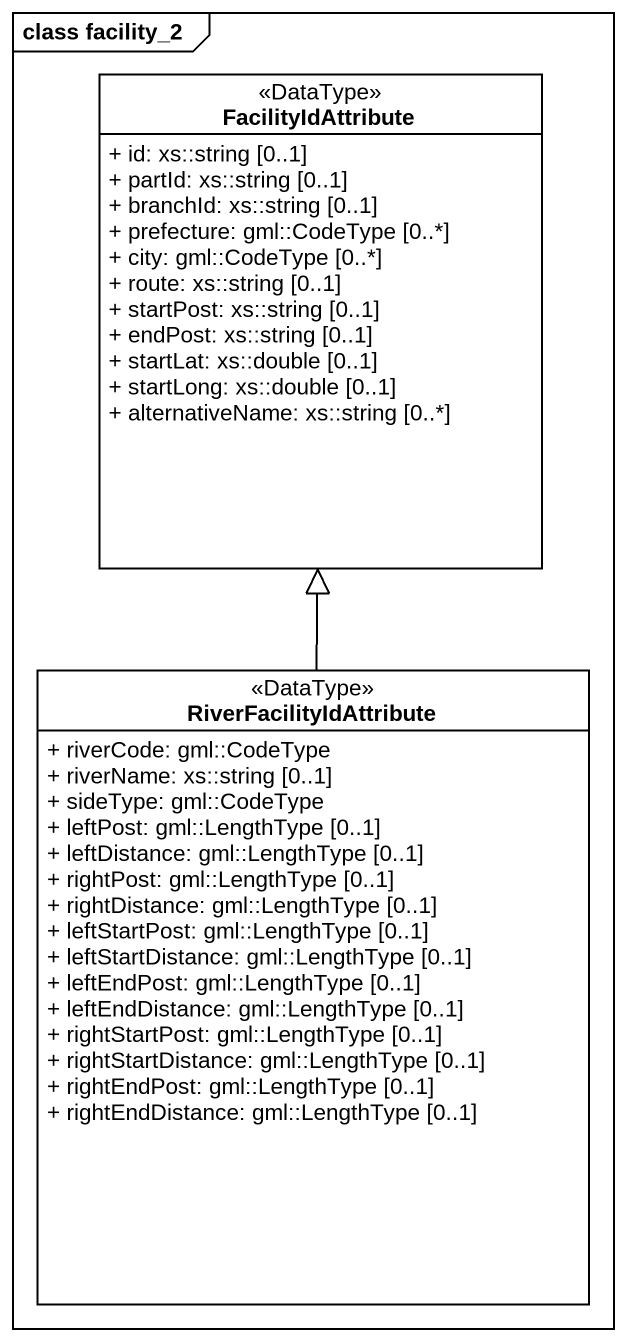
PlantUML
@startuml
mainframe class facility_2
hide circle
hide empty members
skinparam classAttributeIconSize 0
class FacilityIdAttribute <<DataType>> #FFFFFF {
  + id: xs::string [0..1]
  + partId: xs::string [0..1]
  + branchId: xs::string [0..1]
  + prefecture: gml::CodeType [0..*]
  + city: gml::CodeType [0..*]
  + route: xs::string [0..1]
  + startPost: xs::string [0..1]
  + endPost: xs::string [0..1]
  + startLat: xs::double [0..1]
  + startLong: xs::double [0..1]
  + alternativeName: xs::string [0..*]
}
class RiverFacilityIdAttribute <<DataType>> #FFFFFF {
  + riverCode: gml::CodeType
  + riverName: xs::string [0..1]
  + sideType: gml::CodeType
  + leftPost: gml::LengthType [0..1]
  + leftDistance: gml::LengthType [0..1]
  + rightPost: gml::LengthType [0..1]
  + rightDistance: gml::LengthType [0..1]
  + leftStartPost: gml::LengthType [0..1]
  + leftStartDistance: gml::LengthType [0..1]
  + leftEndPost: gml::LengthType [0..1]
  + leftEndDistance: gml::LengthType [0..1]
  + rightStartPost: gml::LengthType [0..1]
  + rightStartDistance: gml::LengthType [0..1]
  + rightEndPost: gml::LengthType [0..1]
  + rightEndDistance: gml::LengthType [0..1]
}
RiverFacilityIdAttribute -up-|> FacilityIdAttribute
@enduml
